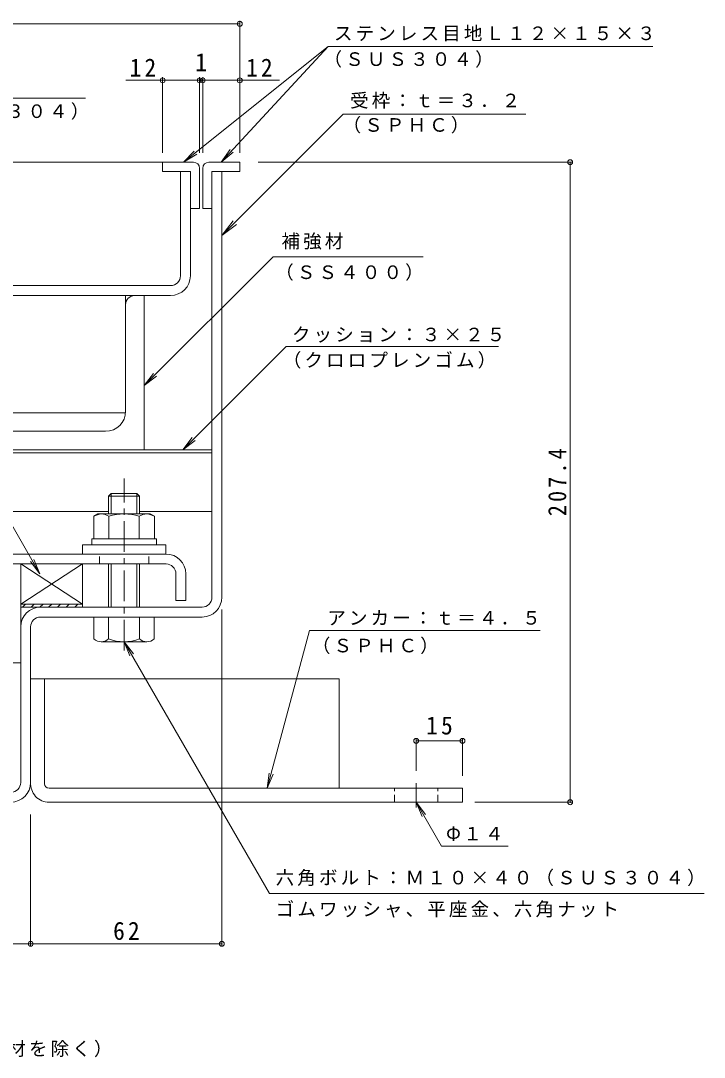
# Model space of a CAD drawing. Units: millimetres at full size. Extents: x -751 to 782, y -550 to 532.
# Drawn here: x -348.2 to -126.6, y -461.5 to -125.6 of the extents above; entities that cross this region are included whole.
import ezdxf
from ezdxf.enums import TextEntityAlignment as Align

# ---------------------------------------------------------------- set-up
doc = ezdxf.new("R2010")
doc.units = ezdxf.units.MM
doc.header["$LTSCALE"] = 2
doc.header["$PDMODE"] = 32
doc.header["$PDSIZE"] = 1.6
doc.linetypes.add('CHAIN1', pattern=[8, 5, -1, 1, -1])
doc.linetypes.add('DASHED1', pattern=[1.8, 1.2, -0.6])
for name, color, linetype, lineweight in [('D-1', 2, 'Continuous', 9), ('D-2', 3, 'Continuous', 9), ('D-3', 4, 'Continuous', 9), ('D-5', 7, 'Continuous', 9), ('D-6', 6, 'Continuous', 5), ('D-7', 5, 'Continuous', 5), ('D-8', 5, 'Continuous', 5), ('D-9', 134, 'Continuous', 5), ('D-A', 3, 'Continuous', 9), ('D-B', 2, 'Continuous', 9), ('D-C', 5, 'Continuous', 5), ('D-E', 3, 'Continuous', 9), ('D-F', 7, 'Continuous', 9)]:
    doc.layers.add(name, color=color, linetype=linetype, lineweight=lineweight)
doc.styles.add('ＭＳ ゴシック', font='')
doc.styles.get('ＭＳ ゴシック').set_extended_font_data('MS Gothic')

msp = doc.modelspace()

# ---------------------------------------------------------------- linework, layer by layer
at = {"layer": 'D-1'}
for p, q in [((-286.224, -312.456), (-286.224, -174.456)), ((-286.224, -174.456), (-283.024, -174.456)), ((-283.024, -174.456), (-283.024, -312.456)), ((-289.424, -315.656), (-341.823, -315.656)), ((-319.723, -318.856), (-341.823, -318.856)), ((-309.723, -318.856), (-289.424, -318.856)), ((-348.223, -372.456), (-348.223, -322.056)), ((-345.023, -322.056), (-345.023, -372.456))]:
    msp.add_line(p, q, dxfattribs=at)
for centre, radius, start, end in [((-341.823, -322.056), 6.4, 90, 180), ((-289.424, -312.456), 6.4, 270, 0), ((-289.424, -312.456), 3.2, 270, 0), ((-341.823, -322.056), 3.2, 90, 180), ((-351.423, -372.456), 3.2, 270, 0), ((-351.423, -372.456), 6.4, 270, 0)]:
    msp.add_arc(centre, radius, start, end, dxfattribs=at)
at = {"layer": 'D-2'}
for p, q in [((-293.224, -174.456), (-296.424, -174.456)), ((-296.424, -208.256), (-296.424, -174.456)), ((-293.224, -208.256), (-293.224, -174.456)), ((-299.624, -211.456), (-643.375, -211.456)), ((-643.375, -214.656), (-299.624, -214.656))]:
    msp.add_line(p, q, dxfattribs=at)
for radius in [3.2, 6.4]:
    msp.add_arc((-299.624, -208.256), radius, 270, 0, dxfattribs=at)
at = {"layer": 'D-3'}
for p, q in [((-643.375, -171.456), (-292.224, -171.456)), ((-293.224, -174.456), (-293.224, -186.456)), ((-290.224, -173.456), (-290.224, -186.456)), ((-289.224, -173.456), (-289.224, -186.456)), ((-287.224, -171.456), (-277.224, -171.456)), ((-286.224, -174.456), (-286.224, -186.456)), ((-293.224, -186.456), (-290.224, -186.456)), ((-289.224, -186.456), (-286.224, -186.456))]:
    msp.add_line(p, q, dxfattribs=at)
for points in [[(-302.224, -171.456), (-302.224, -174.456), (-293.224, -174.456)], [(-277.224, -171.456), (-277.224, -174.456), (-286.224, -174.456)]]:
    msp.add_lwpolyline(points, dxfattribs=at)
for centre, start, end in [((-292.224, -173.456), 0, 90), ((-287.224, -173.456), 90, 180)]:
    msp.add_arc(centre, 2, start, end, dxfattribs=at)
at = {"layer": 'D-5'}
for p, q in [((-248.514, -133.976), (-295.442, -171.456)), ((-248.514, -133.976), (-283.218, -171.456)), ((-248.514, -133.976), (-143.346, -133.976)), ((-327.219, -150.695), (-381.87, -150.695)), ((-243.745, -155.847), (-283.024, -195.261)), ((-243.745, -155.847), (-184.477, -155.847)), ((-295.441, -171.455), (-291.975, -167.851)), ((-283.218, -171.456), (-280.329, -167.375)), ((-295.441, -171.455), (-291.16, -168.871)), ((-283.218, -171.456), (-279.371, -168.262)), ((-283.024, -195.261), (-279.38, -190.495)), ((-283.024, -195.261), (-278.27, -191.601)), ((-217.724, -202.079), (-266.436, -202.079)), ((-262.216, -231.213), (-193.308, -231.213)), ((-308.224, -243.867), (-304.257, -240.823)), ((-377.524, -243.369), (-342.051, -304.81)), ((-295.659, -264.656), (-291.692, -261.612)), ((-342.051, -304.81), (-345.095, -300.843)), ((-342.051, -304.81), (-343.964, -300.191)), ((-254.647, -323.249), (-268.342, -374.356)), ((-254.647, -323.249), (-179.84, -323.249)), ((-314.723, -326.857), (-312.81, -331.476)), ((-268.342, -374.356), (-267.689, -369.399)), ((-268.342, -374.356), (-266.428, -369.737)), ((-220.023, -378.856), (-211.801, -393.098)), ((-220.023, -378.856), (-218.11, -383.476)), ((-220.023, -378.856), (-216.98, -382.823)), ((-211.801, -393.098), (-190.19, -393.098)), ((-267.601, -408.476), (-126.626, -408.476))]:
    msp.add_line(p, q, dxfattribs=at)
for points in [[(-266.436, -202.079), (-308.224, -243.867), (-305.18, -239.9)], [(-262.216, -231.213), (-295.659, -264.656), (-292.615, -260.689)], [(-267.601, -408.476), (-314.723, -326.857), (-311.68, -330.823)]]:
    msp.add_lwpolyline(points, dxfattribs=at)
at = {"layer": 'D-6'}
for p, q in [((-286.224, -264.656), (-643.375, -264.656)), ((-286.224, -265.656), (-643.375, -265.656)), ((-437.774, -284.655), (-319.723, -284.655)), ((-309.723, -284.655), (-286.224, -284.655)), ((-328.223, -301.656), (-348.223, -314.656)), ((-348.223, -301.656), (-348.223, -314.656)), ((-328.223, -314.656), (-348.223, -314.656))]:
    msp.add_line(p, q, dxfattribs=at)
at = {"layer": 'D-6', "color": 134}
msp.add_line((-348.223, -301.656), (-351.224, -301.656), dxfattribs=at)
msp.add_lwpolyline([(-348.223, -301.656), (-348.223, -333.656), (-351.224, -333.656)], dxfattribs=at)
at = {"layer": 'D-6'}
msp.add_lwpolyline([(-328.223, -314.656), (-328.223, -301.656), (-348.223, -301.656)], close=True, dxfattribs=at)
at = {"layer": 'D-7', "linetype": 'CHAIN1'}
msp.add_line((-314.723, -329.734), (-314.723, -274.004), dxfattribs=at)
at = {"layer": 'D-7'}
for p, q in [((-318.911, -278.856), (-319.723, -279.668)), ((-309.723, -279.668), (-319.723, -279.668)), ((-319.723, -285.456), (-319.723, -279.668)), ((-310.535, -278.856), (-318.911, -278.856)), ((-318.911, -285.456), (-318.911, -278.856)), ((-310.535, -278.856), (-309.723, -279.668)), ((-310.535, -285.456), (-310.535, -278.856)), ((-309.723, -279.668), (-309.723, -285.456)), ((-319.723, -315.656), (-319.723, -301.656)), ((-318.911, -315.656), (-318.911, -301.656)), ((-310.535, -315.656), (-310.535, -301.656)), ((-309.723, -301.656), (-309.723, -315.656)), ((-324.523, -325.962), (-324.523, -318.856)), ((-304.923, -318.856), (-324.523, -318.856)), ((-319.723, -325.962), (-319.723, -318.856)), ((-309.723, -318.856), (-309.723, -325.962)), ((-304.923, -325.962), (-304.923, -318.856)), ((-307.323, -326.857), (-322.123, -326.857))]:
    msp.add_line(p, q, dxfattribs=at)
at = {"layer": 'D-7', "color": 2, "lineweight": 9}
for p, q in [((-324.538, -286.216), (-323.223, -285.456)), ((-306.223, -285.456), (-323.223, -285.456)), ((-324.538, -286.216), (-324.538, -293.456)), ((-319.631, -286.216), (-319.631, -293.456)), ((-309.816, -286.216), (-309.816, -293.456))]:
    msp.add_line(p, q, dxfattribs=at)
at = {"layer": 'D-7', "color": 134}
for p, q in [((-328.223, -295.456), (-328.223, -298.456)), ((-328.223, -295.456), (-301.223, -295.456)), ((-301.223, -295.456), (-301.223, -298.456)), ((-328.223, -298.456), (-301.223, -298.456))]:
    msp.add_line(p, q, dxfattribs=at)
at = {"layer": 'D-7', "color": 6}
for p, q in [((-325.223, -293.456), (-325.223, -295.456)), ((-325.223, -295.456), (-304.223, -295.456))]:
    msp.add_line(p, q, dxfattribs=at)
at = {"layer": 'D-7', "color": 2, "lineweight": 9}
msp.add_lwpolyline([(-306.223, -285.456), (-304.908, -286.216), (-304.908, -293.456), (-324.538, -293.456)], dxfattribs=at)
at = {"layer": 'D-7', "color": 6}
msp.add_lwpolyline([(-325.223, -293.456), (-304.223, -293.456), (-304.223, -295.456)], dxfattribs=at)
at = {"layer": 'D-7', "color": 2, "lineweight": 9}
for centre, radius, start, end in [((-321.642, -291.233), 5.793, 94.38438, 120), ((-322.238, -290.296), 4.842, 57.42749, 88.18784), ((-314.723, -301.697), 16.241, 72.41188, 107.5881), ((-307.209, -290.296), 4.842, 91.81215, 122.57249), ((-307.805, -291.233), 5.793, 59.99998, 85.6156)]:
    msp.add_arc(centre, radius, start, end, dxfattribs=at)
at = {"layer": 'D-7'}
for centre, radius, start, end in [((-322.123, -323.191), 3.666, 229.1022, 310.89809), ((-314.723, -312.441), 14.416, 249.70546, 290.29454), ((-307.323, -323.191), 3.666, 229.10191, 310.8978)]:
    msp.add_arc(centre, radius, start, end, dxfattribs=at)
at = {"layer": 'D-8'}
for p, q in [((-308.224, -214.656), (-643.375, -214.656)), ((-308.224, -264.656), (-308.224, -214.656)), ((-643.375, -264.656), (-308.224, -264.656))]:
    msp.add_line(p, q, dxfattribs=at)
at = {"layer": 'D-9'}
for p, q in [((-308.224, -214.656), (-311.224, -214.656)), ((-308.224, -264.656), (-308.224, -214.656)), ((-314.224, -217.656), (-314.224, -252.156)), ((-320.724, -258.656), (-355.224, -258.656)), ((-358.224, -264.656), (-308.224, -264.656))]:
    msp.add_line(p, q, dxfattribs=at)
for centre, radius, start, end in [((-311.224, -217.656), 3, 90, 180), ((-320.724, -252.156), 6.5, 270, 0)]:
    msp.add_arc(centre, radius, start, end, dxfattribs=at)
at = {"layer": 'D-A'}
for p, q in [((-301.123, -298.456), (-643.375, -298.456)), ((-301.123, -301.656), (-643.375, -301.656)), ((-297.923, -304.856), (-297.923, -313.456)), ((-294.723, -304.856), (-294.723, -313.456)), ((-297.923, -313.456), (-294.723, -313.456))]:
    msp.add_line(p, q, dxfattribs=at)
at = {"layer": 'D-A', "linetype": 'DASHED1'}
for p, q in [((-322.724, -301.656), (-322.724, -298.456)), ((-306.723, -301.656), (-306.723, -298.456))]:
    msp.add_line(p, q, dxfattribs=at)
at = {"layer": 'D-A'}
for radius in [6.4, 3.2]:
    msp.add_arc((-301.123, -304.856), radius, 0, 90, dxfattribs=at)
at = {"layer": 'D-B', "color": 4}
for p, q in [((-314.224, -214.656), (-441.391, -214.656)), ((-314.224, -252.656), (-314.224, -214.656)), ((-441.391, -252.656), (-314.224, -252.656))]:
    msp.add_line(p, q, dxfattribs=at)
at = {"layer": 'D-C', "color": 7, "lineweight": 9}
for p, q in [((-347.653, -315.656), (-346.653, -314.656)), ((-344.825, -315.656), (-343.825, -314.656)), ((-341.996, -315.656), (-340.996, -314.656)), ((-339.168, -315.656), (-338.168, -314.656)), ((-336.34, -315.656), (-335.34, -314.656)), ((-333.511, -315.656), (-332.511, -314.656)), ((-330.683, -315.656), (-329.683, -314.656))]:
    msp.add_line(p, q, dxfattribs=at)
msp.add_lwpolyline([(-328.223, -314.656), (-328.223, -315.656), (-348.223, -315.656), (-348.223, -314.656)], close=True, dxfattribs=at)
at = {"layer": 'D-E'}
for p, q in [((-345.023, -338.855), (-345.023, -372.456)), ((-345.023, -338.855), (-340.523, -338.855)), ((-340.523, -372.856), (-340.523, -338.855)), ((-339.023, -374.356), (-205.023, -374.356)), ((-205.023, -374.356), (-205.023, -378.856)), ((-205.023, -378.856), (-339.023, -378.856))]:
    msp.add_line(p, q, dxfattribs=at)
at = {"layer": 'D-E', "linetype": 'CHAIN1'}
msp.add_line((-220.023, -380.603), (-220.023, -372.714), dxfattribs=at)
at = {"layer": 'D-E', "linetype": 'DASHED1'}
for p, q in [((-227.023, -378.857), (-227.023, -374.357)), ((-213.023, -378.856), (-213.023, -374.356))]:
    msp.add_line(p, q, dxfattribs=at)
at = {"layer": 'D-E'}
msp.add_lwpolyline([(-340.523, -338.855), (-245.023, -338.855), (-245.023, -374.356)], dxfattribs=at)
for radius, start in [(6, 176.17647), (1.5, 180.00027)]:
    msp.add_arc((-339.023, -372.856), radius, start, 270, dxfattribs=at)
at = {"layer": 'D-F'}
for p, q in [((-277.224, -126.619), (-643.375, -126.619)), ((-277.224, -168.456), (-277.224, -125.619)), ((-302.224, -168.456), (-302.224, -143.931)), ((-290.224, -168.456), (-290.224, -143.931)), ((-289.224, -168.456), (-289.224, -143.931)), ((-314.137, -144.931), (-290.224, -144.931)), ((-290.224, -144.931), (-289.224, -144.931)), ((-289.224, -144.931), (-264.354, -144.931)), ((-169.498, -171.456), (-271.223, -171.456)), ((-170.098, -378.856), (-170.098, -171.456)), ((-283.024, -425.35), (-283.024, -316.456)), ((-220.023, -358.395), (-220.023, -368.714)), ((-220.023, -358.995), (-205.023, -358.995)), ((-205.023, -358.395), (-205.023, -370.356)), ((-169.498, -378.856), (-201.023, -378.856)), ((-345.01, -425.35), (-345.01, -382.856)), ((-398.224, -424.75), (-345.01, -424.75)), ((-345.01, -424.75), (-283.024, -424.75))]:
    msp.add_line(p, q, dxfattribs=at)
for p in [(-277.224, -126.619), (-302.224, -144.931), (-290.224, -144.931), (-289.224, -144.931), (-277.224, -144.931), (-170.098, -171.456), (-220.023, -358.995), (-205.023, -358.995), (-170.098, -378.856), (-345.01, -424.75), (-283.024, -424.75)]:
    msp.add_point(p, dxfattribs=at)

# ---------------------------------------------------------------- texts
at = {"layer": 'D-5', "char_height": 4.399, "attachment_point": 7, "style": 'ＭＳ ゴシック'}
for s, insert in [('\\T1.17;ステンレス目地Ｌ１２×１５×３', (-246.676, -132.342)), ('\\T1.17;（ＳＵＳ３０４）', (-250.043, -140.83)), ('\\T1.17;受枠：ｔ＝３．２', (-241.445, -154.136)), ('\\T1.17;（ＳＵＳ３０４）', (-381.133, -157.709)), ('\\T1.17;（ＳＰＨＣ）', (-243.877, -162.165)), ('\\T1.17;補強材', (-263.684, -199.783)), ('\\T1.17;（ＳＳ４００）', (-265.724, -209.888)), ('\\T1.17;クッション：３×２５', (-260.306, -229.948)), ('\\T1.17;（クロロプレンゴム）', (-263.269, -238.368)), ('\\T1.17;アンカー：ｔ＝４．５', (-248.84, -321.545)), ('\\T1.17;（ＳＰＨＣ）', (-253.836, -330.865)), ('\\T1.17;Φ１４', (-210.34, -391.394)), ('\\T1.17;六角ボルト：Ｍ１０×４０（ＳＵＳ３０４）', (-265.572, -406.072)), ('\\T1.17;ゴムワッシャ、平座金、六角ナット', (-265.572, -416.237)), ('\\T1.17;表面処理：下塗り＋焼付塗装（但し目地、把手、パッキン、クッション材を除く）', (-577.223, -461.508))]:
    msp.add_mtext(s, dxfattribs=dict(at, insert=insert))
at = {"layer": 'D-F', "color": 2, "style": 'ＭＳ ゴシック'}
msp.add_text('1', height=5.865, dxfattribs=at).set_placement((-291.724, -143.731), align=Align.BOTTOM_LEFT)
at = {"layer": 'D-F', "color": 2, "char_height": 5.865, "attachment_point": 7, "style": 'ＭＳ ゴシック'}
for s, insert in [('\\T1.27;\\W0.95;12', (-312.916, -143.731)), ('\\T1.27;\\W0.95;12', (-275.169, -143.731)), ('\\T1.27;\\W0.95;15', (-216.773, -356.995)), ('\\T1.27;\\W0.95;62', (-318.267, -423.55))]:
    msp.add_mtext(s, dxfattribs=dict(at, insert=insert))
at = {"layer": 'D-F', "color": 2, "insert": (-171.298, -286.156), "char_height": 5.865, "attachment_point": 7, "rotation": 90, "style": 'ＭＳ ゴシック'}
msp.add_mtext('\\T1.28;\\W0.9;207.4', dxfattribs=at)

doc.saveas('drawing.dxf')
